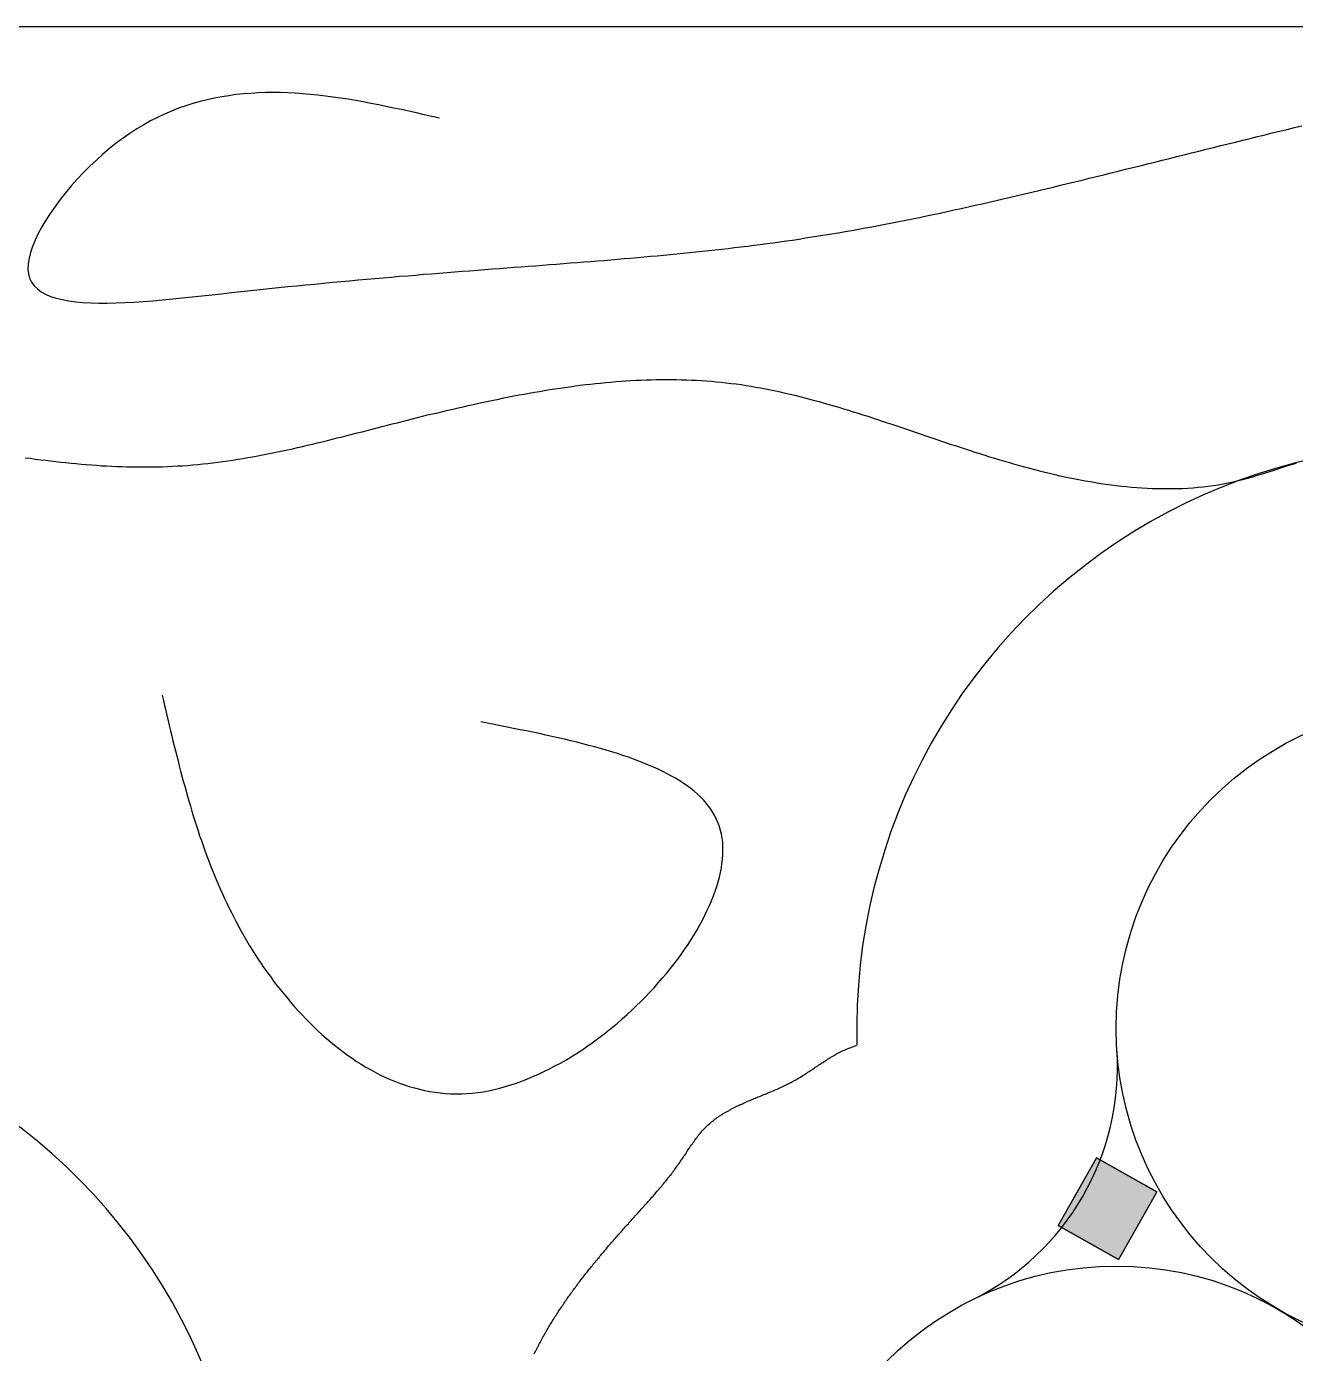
# Model space of a CAD drawing. Extents: x 443 to 1217, y -1921 to -677.
# Drawn here: x 676.18 to 685.7, y -752.71 to -742.75 of the extents above; entities that cross this region are included whole.
import ezdxf

# ---------------------------------------------------------------- set-up
doc = ezdxf.new("R2010")
doc.units = 0
doc.header["$MEASUREMENT"] = 0
for name, color, linetype in [('1', 7, 'CONTINUOUS'), ('3', 8, 'CONTINUOUS'), ('5', 7, 'CONTINUOUS')]:
    doc.layers.add(name, color=color, linetype=linetype)

msp = doc.modelspace()

# ---------------------------------------------------------------- linework, layer by layer
at = {"layer": '1', "color": 2, "linetype": 'Continuous'}
msp.add_line((655.2564, -742.7521), (718.3305, -742.7521), dxfattribs=at)
at = {"layer": '1', "color": 7}
for p, q in [((677.5333, -743.3015), (677.4799, -743.3146)), ((677.5878, -743.2895), (677.5333, -743.3015)), ((677.6423, -743.2797), (677.5878, -743.2895)), ((677.6968, -743.271), (677.6423, -743.2797)), ((677.7512, -743.2634), (677.6968, -743.271)), ((677.8057, -743.2579), (677.7512, -743.2634)), ((677.8613, -743.2536), (677.8057, -743.2579)), ((677.9169, -743.2503), (677.8613, -743.2536)), ((677.9714, -743.2481), (677.9169, -743.2503)), ((678.027, -743.2481), (677.9714, -743.2481)), ((678.0836, -743.2481), (678.027, -743.2481)), ((678.1392, -743.2503), (678.0836, -743.2481)), ((678.1948, -743.2525), (678.1392, -743.2503)), ((678.2515, -743.2569), (678.1948, -743.2525)), ((678.3071, -743.2612), (678.2515, -743.2569)), ((678.3637, -743.2678), (678.3071, -743.2612)), ((678.4204, -743.2743), (678.3637, -743.2678)), ((678.4771, -743.2819), (678.4204, -743.2743)), ((678.5337, -743.2895), (678.4771, -743.2819)), ((678.5904, -743.2983), (678.5337, -743.2895)), ((678.6471, -743.3081), (678.5904, -743.2983)), ((677.2663, -743.3865), (677.2129, -743.4094)), ((677.3186, -743.3658), (677.2663, -743.3865)), ((677.372, -743.3473), (677.3186, -743.3658)), ((677.4254, -743.3299), (677.372, -743.3473)), ((677.4799, -743.3146), (677.4254, -743.3299)), ((678.7048, -743.3179), (678.6471, -743.3081)), ((678.7615, -743.3288), (678.7048, -743.3179)), ((678.8182, -743.3397), (678.7615, -743.3288)), ((678.8759, -743.3517), (678.8182, -743.3397)), ((678.9326, -743.3637), (678.8759, -743.3517)), ((678.9904, -743.3756), (678.9326, -743.3637)), ((679.047, -743.3876), (678.9904, -743.3756)), ((679.1048, -743.4007), (679.047, -743.3876)), ((679.1626, -743.4138), (679.1048, -743.4007)), ((677.057, -743.4901), (677.0047, -743.5206)), ((677.1082, -743.4607), (677.057, -743.4901)), ((677.1606, -743.4345), (677.1082, -743.4607)), ((677.2129, -743.4094), (677.1606, -743.4345)), ((679.2192, -743.4269), (679.1626, -743.4138)), ((679.277, -743.4399), (679.2192, -743.4269)), ((685.6961, -743.5108), (685.7506, -743.4966)), ((676.9023, -743.5893), (676.851, -743.6274)), ((676.9535, -743.5544), (676.9023, -743.5893)), ((677.0047, -743.5206), (676.9535, -743.5544)), ((685.3081, -743.6045), (685.3637, -743.5914)), ((685.3637, -743.5914), (685.4193, -743.5773)), ((685.4193, -743.5773), (685.4748, -743.5642)), ((685.4748, -743.5642), (685.5293, -743.5511)), ((685.5293, -743.5511), (685.5849, -743.5369)), ((685.5849, -743.5369), (685.6405, -743.5239)), ((685.6405, -743.5239), (685.6961, -743.5108)), ((676.8009, -743.6666), (676.7508, -743.7091)), ((676.851, -743.6274), (676.8009, -743.6666)), ((684.8667, -743.7146), (684.9223, -743.7004)), ((684.9223, -743.7004), (684.9768, -743.6873)), ((684.9768, -743.6873), (685.0324, -743.6732)), ((685.0324, -743.6732), (685.0869, -743.6601)), ((685.0869, -743.6601), (685.1424, -743.6459)), ((685.1424, -743.6459), (685.198, -743.6318)), ((685.198, -743.6318), (685.2536, -743.6187)), ((685.2536, -743.6187), (685.3081, -743.6045)), ((676.6527, -743.8007), (676.6047, -743.8486)), ((676.7017, -743.7538), (676.6527, -743.8007)), ((676.7508, -743.7091), (676.7017, -743.7538)), ((684.482, -743.8105), (684.5376, -743.7963)), ((684.5376, -743.7963), (684.5921, -743.7832)), ((684.5921, -743.7832), (684.6466, -743.7691)), ((684.6466, -743.7691), (684.7021, -743.756)), ((684.7021, -743.756), (684.7566, -743.7418)), ((684.7566, -743.7418), (684.8122, -743.7287)), ((684.8122, -743.7287), (684.8667, -743.7146)), ((676.5579, -743.8977), (676.5132, -743.9478)), ((676.6047, -743.8486), (676.5579, -743.8977)), ((684.1006, -743.9042), (684.1551, -743.8911)), ((684.1551, -743.8911), (684.2095, -743.8781)), ((684.2095, -743.8781), (684.264, -743.865)), ((684.264, -743.865), (684.3185, -743.8508)), ((684.3185, -743.8508), (684.373, -743.8377)), ((684.373, -743.8377), (684.4275, -743.8236)), ((684.4275, -743.8236), (684.482, -743.8105)), ((676.4707, -743.999), (676.4293, -744.0513)), ((676.5132, -743.9478), (676.4707, -743.999)), ((683.6701, -744.0077), (683.7235, -743.9958)), ((683.7235, -743.9958), (683.7769, -743.9827)), ((683.7769, -743.9827), (683.8303, -743.9696)), ((683.8303, -743.9696), (683.8848, -743.9565)), ((683.8848, -743.9565), (683.9382, -743.9434)), ((683.9382, -743.9434), (683.9927, -743.9304)), ((683.9927, -743.9304), (684.0472, -743.9173)), ((684.0472, -743.9173), (684.1006, -743.9042)), ((676.4293, -744.0513), (676.3911, -744.1026)), ((683.2451, -744.1058), (683.2985, -744.0938)), ((683.2985, -744.0938), (683.3508, -744.0819)), ((683.3508, -744.0819), (683.4031, -744.0699)), ((683.4031, -744.0699), (683.4565, -744.0579)), ((683.4565, -744.0579), (683.5099, -744.0459)), ((683.5099, -744.0459), (683.5633, -744.0328)), ((683.5633, -744.0328), (683.6167, -744.0208)), ((683.6167, -744.0208), (683.6701, -744.0077)), ((676.3552, -744.1549), (676.3214, -744.2061)), ((676.3911, -744.1026), (676.3552, -744.1549)), ((682.7775, -744.205), (682.8287, -744.1952)), ((682.8287, -744.1952), (682.88, -744.1843)), ((682.88, -744.1843), (682.9323, -744.1734)), ((682.9323, -744.1734), (682.9835, -744.1625)), ((682.9835, -744.1625), (683.0358, -744.1516)), ((683.0358, -744.1516), (683.0881, -744.1396)), ((683.0881, -744.1396), (683.1404, -744.1287)), ((683.1404, -744.1287), (683.1927, -744.1178)), ((683.1927, -744.1178), (683.2451, -744.1058)), ((676.292, -744.2562), (676.2647, -744.3064)), ((676.3214, -744.2061), (676.292, -744.2562)), ((682.2228, -744.3074), (682.2718, -744.2998)), ((682.2718, -744.2998), (682.322, -744.2911)), ((682.322, -744.2911), (682.3721, -744.2824)), ((682.3721, -744.2824), (682.4222, -744.2737)), ((682.4222, -744.2737), (682.4724, -744.2639)), ((682.4724, -744.2639), (682.5225, -744.2551)), ((682.5225, -744.2551), (682.5737, -744.2453)), ((682.5737, -744.2453), (682.6239, -744.2355)), ((682.6239, -744.2355), (682.6751, -744.2257)), ((682.6751, -744.2257), (682.7263, -744.2159)), ((682.7263, -744.2159), (682.7775, -744.205)), ((676.2418, -744.3554), (676.2222, -744.4023)), ((676.2647, -744.3064), (676.2418, -744.3554)), ((681.5406, -744.4055), (681.5896, -744.4001)), ((681.5896, -744.4001), (681.6376, -744.3935)), ((681.6376, -744.3935), (681.6855, -744.387)), ((681.6855, -744.387), (681.7346, -744.3816)), ((681.7346, -744.3816), (681.7825, -744.375)), ((681.7825, -744.375), (681.8315, -744.3674)), ((681.8315, -744.3674), (681.8795, -744.3608)), ((681.8795, -744.3608), (681.9285, -744.3543)), ((681.9285, -744.3543), (681.9765, -744.3467)), ((681.9765, -744.3467), (682.0255, -744.3391)), ((682.0255, -744.3391), (682.0746, -744.3314)), ((682.0746, -744.3314), (682.1236, -744.3238)), ((682.1236, -744.3238), (682.1727, -744.3162)), ((682.1727, -744.3162), (682.2228, -744.3074)), ((676.1961, -744.4916), (676.1895, -744.533)), ((676.207, -744.448), (676.1961, -744.4916)), ((676.2222, -744.4023), (676.207, -744.448)), ((680.5641, -744.5025), (680.6142, -744.4982)), ((680.6142, -744.4982), (680.6643, -744.4938)), ((680.6643, -744.4938), (680.7134, -744.4894)), ((680.7134, -744.4894), (680.7635, -744.4851)), ((680.7635, -744.4851), (680.8126, -744.4807)), ((680.8126, -744.4807), (680.8616, -744.4764)), ((680.8616, -744.4764), (680.9106, -744.472)), ((680.9106, -744.472), (680.9597, -744.4677)), ((680.9597, -744.4677), (681.0087, -744.4633)), ((681.0087, -744.4633), (681.0578, -744.4589)), ((681.0578, -744.4589), (681.1057, -744.4535)), ((681.1057, -744.4535), (681.1548, -744.4491)), ((681.1548, -744.4491), (681.2027, -744.4437)), ((681.2027, -744.4437), (681.2518, -744.4382)), ((681.2518, -744.4382), (681.2997, -744.4339)), ((681.2997, -744.4339), (681.3477, -744.4284)), ((681.3477, -744.4284), (681.3967, -744.423)), ((681.3967, -744.423), (681.4447, -744.4175)), ((681.4447, -744.4175), (681.4926, -744.411)), ((681.4926, -744.411), (681.5406, -744.4055)), ((676.1895, -744.533), (676.1873, -744.5723)), ((676.1873, -744.5723), (676.1917, -744.6082)), ((679.2748, -744.6028), (679.3337, -744.5984)), ((679.3337, -744.5984), (679.3903, -744.593)), ((679.3903, -744.593), (679.4481, -744.5886)), ((679.4481, -744.5886), (679.5048, -744.5843)), ((679.5048, -744.5843), (679.5614, -744.5799)), ((679.5614, -744.5799), (679.617, -744.5755)), ((679.617, -744.5755), (679.6726, -744.5712)), ((679.6726, -744.5712), (679.7271, -744.5679)), ((679.7271, -744.5679), (679.7816, -744.5636)), ((679.7816, -744.5636), (679.8361, -744.5592)), ((679.8361, -744.5592), (679.8906, -744.5548)), ((679.8906, -744.5548), (679.944, -744.5505)), ((679.944, -744.5505), (679.9974, -744.5472)), ((679.9974, -744.5472), (680.0508, -744.5428)), ((680.0508, -744.5428), (680.1031, -744.5385)), ((680.1031, -744.5385), (680.1554, -744.5352)), ((680.1554, -744.5352), (680.2077, -744.5309)), ((680.2077, -744.5309), (680.2589, -744.5265)), ((680.2589, -744.5265), (680.3102, -744.5232)), ((680.3102, -744.5232), (680.3614, -744.5189)), ((680.3614, -744.5189), (680.4126, -744.5145)), ((680.4126, -744.5145), (680.4638, -744.5112)), ((680.4638, -744.5112), (680.514, -744.5069)), ((680.514, -744.5069), (680.5641, -744.5025)), ((676.1917, -744.6082), (676.2004, -744.6409)), ((676.2004, -744.6409), (676.2146, -744.6704)), ((676.2146, -744.6704), (676.2331, -744.6976)), ((676.2331, -744.6976), (676.2582, -744.7216)), ((678.1381, -744.7041), (678.2068, -744.6976)), ((678.2068, -744.6976), (678.2744, -744.6911)), ((678.2744, -744.6911), (678.3408, -744.6845)), ((678.3408, -744.6845), (678.4073, -744.678)), ((678.4073, -744.678), (678.4738, -744.6714)), ((678.4738, -744.6714), (678.5381, -744.666)), ((678.5381, -744.666), (678.6024, -744.6595)), ((678.6024, -744.6595), (678.6667, -744.654)), ((678.6667, -744.654), (678.7299, -744.6486)), ((678.7299, -744.6486), (678.7931, -744.6431)), ((678.7931, -744.6431), (678.8552, -744.6377)), ((678.8552, -744.6377), (678.9163, -744.6322)), ((678.9163, -744.6322), (678.9773, -744.6268)), ((678.9773, -744.6268), (679.0383, -744.6224)), ((679.0383, -744.6224), (679.0983, -744.617)), ((679.0983, -744.617), (679.1571, -744.6115)), ((679.1571, -744.6115), (679.2171, -744.6071)), ((679.2171, -744.6071), (679.2748, -744.6028)), ((676.2582, -744.7216), (676.2865, -744.7423)), ((676.2865, -744.7423), (676.3203, -744.7608)), ((676.3203, -744.7608), (676.3574, -744.7772)), ((676.3574, -744.7772), (676.3988, -744.7902)), ((676.3988, -744.7902), (676.4445, -744.8011)), ((677.1987, -744.8033), (677.2717, -744.7968)), ((677.2717, -744.7968), (677.3458, -744.7891)), ((677.3458, -744.7891), (677.4199, -744.7815)), ((677.4199, -744.7815), (677.494, -744.7739)), ((677.494, -744.7739), (677.5682, -744.7652)), ((677.5682, -744.7652), (677.6412, -744.7575)), ((677.6412, -744.7575), (677.7153, -744.7488)), ((677.7153, -744.7488), (677.7872, -744.7412)), ((677.7872, -744.7412), (677.8591, -744.7336)), ((677.8591, -744.7336), (677.93, -744.7259)), ((677.93, -744.7259), (677.9997, -744.7183)), ((677.9997, -744.7183), (678.0695, -744.7118)), ((678.0695, -744.7118), (678.1381, -744.7041)), ((676.4445, -744.8011), (676.4936, -744.8109)), ((676.4936, -744.8109), (676.5459, -744.8175)), ((676.5459, -744.8175), (676.6004, -744.8229)), ((676.6004, -744.8229), (676.6592, -744.8262)), ((676.6592, -744.8262), (676.7192, -744.8273)), ((676.7192, -744.8273), (676.7824, -744.8273)), ((676.7824, -744.8273), (676.8478, -744.8262)), ((676.8478, -744.8262), (676.9153, -744.824)), ((676.9153, -744.824), (676.984, -744.8208)), ((676.984, -744.8208), (677.0538, -744.8153)), ((677.0538, -744.8153), (677.1257, -744.8099)), ((677.1257, -744.8099), (677.1987, -744.8033)), ((679.9897, -745.4964), (680.0279, -745.4899)), ((680.0279, -745.4899), (680.066, -745.4834)), ((680.066, -745.4834), (680.1042, -745.4768)), ((680.1042, -745.4768), (680.1423, -745.4714)), ((680.1423, -745.4714), (680.1805, -745.4659)), ((680.1805, -745.4659), (680.2186, -745.4605)), ((680.2186, -745.4605), (680.2568, -745.455)), ((680.2568, -745.455), (680.2949, -745.4496)), ((680.2949, -745.4496), (680.333, -745.4441)), ((680.333, -745.4441), (680.3723, -745.4398)), ((680.3723, -745.4398), (680.4104, -745.4354)), ((680.4104, -745.4354), (680.4486, -745.4311)), ((680.4486, -745.4311), (680.4867, -745.4278)), ((680.4867, -745.4278), (680.5248, -745.4234)), ((680.5248, -745.4234), (680.563, -745.4202)), ((680.563, -745.4202), (680.6011, -745.4169)), ((680.6011, -745.4169), (680.6382, -745.4147)), ((680.6382, -745.4147), (680.6763, -745.4114)), ((680.6763, -745.4114), (680.7145, -745.4093)), ((680.7145, -745.4093), (680.7526, -745.4071)), ((680.7526, -745.4071), (680.7908, -745.406)), ((680.7908, -745.406), (680.8289, -745.4038)), ((680.8289, -745.4038), (680.8671, -745.4027)), ((680.8671, -745.4027), (680.9041, -745.4016)), ((680.9041, -745.4016), (680.9423, -745.4016)), ((680.9423, -745.4016), (680.9804, -745.4016)), ((680.9804, -745.4016), (681.0174, -745.4016)), ((681.0174, -745.4016), (681.0556, -745.4016)), ((681.0556, -745.4016), (681.0926, -745.4027)), ((681.0926, -745.4027), (681.1308, -745.4038)), ((681.1308, -745.4038), (681.1678, -745.4049)), ((681.1678, -745.4049), (681.206, -745.4071)), ((681.206, -745.4071), (681.243, -745.4093)), ((681.243, -745.4093), (681.2812, -745.4114)), ((681.2812, -745.4114), (681.3182, -745.4147)), ((681.3182, -745.4147), (681.3553, -745.418)), ((681.3553, -745.418), (681.3923, -745.4212)), ((681.3923, -745.4212), (681.4305, -745.4256)), ((681.4305, -745.4256), (681.4675, -745.43)), ((681.4675, -745.43), (681.5046, -745.4343)), ((681.5046, -745.4343), (681.5417, -745.4398)), ((681.5417, -745.4398), (681.5787, -745.4452)), ((681.5787, -745.4452), (681.6158, -745.4518)), ((681.6158, -745.4518), (681.6517, -745.4583)), ((681.6517, -745.4583), (681.6888, -745.4648)), ((681.6888, -745.4648), (681.7258, -745.4714)), ((681.7258, -745.4714), (681.7629, -745.479)), ((681.7629, -745.479), (681.7989, -745.4866)), ((681.7989, -745.4866), (681.8359, -745.4943)), ((681.8359, -745.4943), (681.873, -745.503)), ((679.4928, -745.5967), (679.5309, -745.588)), ((679.5309, -745.588), (679.5691, -745.5793)), ((679.5691, -745.5793), (679.6072, -745.5716)), ((679.6072, -745.5716), (679.6454, -745.5629)), ((679.6454, -745.5629), (679.6835, -745.5553)), ((679.6835, -745.5553), (679.7216, -745.5477)), ((679.7216, -745.5477), (679.7598, -745.5389)), ((679.7598, -745.5389), (679.7979, -745.5313)), ((679.7979, -745.5313), (679.8361, -745.5248)), ((679.8361, -745.5248), (679.8742, -745.5172)), ((679.8742, -745.5172), (679.9124, -745.5106)), ((679.9124, -745.5106), (679.9505, -745.503)), ((679.9505, -745.503), (679.9897, -745.4964)), ((681.873, -745.503), (681.9089, -745.5106)), ((681.9089, -745.5106), (681.946, -745.5193)), ((681.946, -745.5193), (681.9819, -745.5291)), ((681.9819, -745.5291), (682.019, -745.5379)), ((682.019, -745.5379), (682.055, -745.5477)), ((682.055, -745.5477), (682.092, -745.5575)), ((682.092, -745.5575), (682.128, -745.5673)), ((682.128, -745.5673), (682.165, -745.5782)), ((682.165, -745.5782), (682.201, -745.588)), ((682.201, -745.588), (682.2381, -745.5989)), ((679.0743, -745.6959), (679.1124, -745.6872)), ((679.1124, -745.6872), (679.1495, -745.6774)), ((679.1495, -745.6774), (679.1876, -745.6675)), ((679.1876, -745.6675), (679.2258, -745.6588)), ((679.2258, -745.6588), (679.2639, -745.6501)), ((679.2639, -745.6501), (679.3021, -745.6403)), ((679.3021, -745.6403), (679.3402, -745.6316)), ((679.3402, -745.6316), (679.3784, -745.6229)), ((679.3784, -745.6229), (679.4165, -745.6141)), ((679.4165, -745.6141), (679.4546, -745.6054)), ((679.4546, -745.6054), (679.4928, -745.5967)), ((682.2381, -745.5989), (682.274, -745.6098)), ((682.274, -745.6098), (682.31, -745.6207)), ((682.31, -745.6207), (682.347, -745.6316)), ((682.347, -745.6316), (682.383, -745.6425)), ((682.383, -745.6425), (682.4201, -745.6545)), ((682.4201, -745.6545), (682.456, -745.6654)), ((682.456, -745.6654), (682.492, -745.6774)), ((682.492, -745.6774), (682.529, -745.6893)), ((682.529, -745.6893), (682.565, -745.7013)), ((678.6602, -745.8016), (678.6972, -745.7929)), ((678.6972, -745.7929), (678.7354, -745.7831)), ((678.7354, -745.7831), (678.7724, -745.7733)), ((678.7724, -745.7733), (678.8095, -745.7635)), ((678.8095, -745.7635), (678.8476, -745.7536)), ((678.8476, -745.7536), (678.8858, -745.7438)), ((678.8858, -745.7438), (678.9228, -745.734)), ((678.9228, -745.734), (678.9609, -745.7253)), ((678.9609, -745.7253), (678.998, -745.7155)), ((678.998, -745.7155), (679.0361, -745.7057)), ((679.0361, -745.7057), (679.0743, -745.6959)), ((682.565, -745.7013), (682.601, -745.7133)), ((682.601, -745.7133), (682.638, -745.7253)), ((682.638, -745.7253), (682.674, -745.7373)), ((682.674, -745.7373), (682.711, -745.7493)), ((682.711, -745.7493), (682.747, -745.7624)), ((682.747, -745.7624), (682.783, -745.7744)), ((682.783, -745.7744), (682.82, -745.7863)), ((682.82, -745.7863), (682.856, -745.7994)), ((678.2853, -745.8942), (678.3234, -745.8855)), ((678.3234, -745.8855), (678.3605, -745.8768)), ((678.3605, -745.8768), (678.3975, -745.8681)), ((678.3975, -745.8681), (678.4357, -745.8583)), ((678.4357, -745.8583), (678.4727, -745.8495)), ((678.4727, -745.8495), (678.5098, -745.8397)), ((678.5098, -745.8397), (678.5479, -745.831)), ((678.5479, -745.831), (678.585, -745.8212)), ((678.585, -745.8212), (678.622, -745.8114)), ((678.622, -745.8114), (678.6602, -745.8016)), ((682.856, -745.7994), (682.893, -745.8114)), ((682.893, -745.8114), (682.929, -745.8234)), ((682.929, -745.8234), (682.9661, -745.8365)), ((682.9661, -745.8365), (683.0031, -745.8485)), ((683.0031, -745.8485), (683.0391, -745.8604)), ((683.0391, -745.8604), (683.0761, -745.8735)), ((683.0761, -745.8735), (683.1121, -745.8855)), ((683.1121, -745.8855), (683.1491, -745.8975)), ((676.1666, -745.988), (676.2048, -745.9923)), ((676.2048, -745.9923), (676.2429, -745.9978)), ((677.7621, -745.9999), (677.8003, -745.9934)), ((677.8003, -745.9934), (677.8373, -745.9869)), ((677.8373, -745.9869), (677.8744, -745.9803)), ((677.8744, -745.9803), (677.9125, -745.9738)), ((677.9125, -745.9738), (677.9496, -745.9672)), ((677.9496, -745.9672), (677.9866, -745.9596)), ((677.9866, -745.9596), (678.0248, -745.952)), ((678.0248, -745.952), (678.0618, -745.9444)), ((678.0618, -745.9444), (678.0989, -745.9367)), ((678.0989, -745.9367), (678.136, -745.928)), ((678.136, -745.928), (678.1741, -745.9204)), ((678.1741, -745.9204), (678.2112, -745.9117)), ((678.2112, -745.9117), (678.2482, -745.903)), ((678.2482, -745.903), (678.2853, -745.8942)), ((683.1491, -745.8975), (683.1862, -745.9095)), ((683.1862, -745.9095), (683.2233, -745.9215)), ((683.2233, -745.9215), (683.2603, -745.9335)), ((683.2603, -745.9335), (683.2963, -745.9455)), ((683.2963, -745.9455), (683.3333, -745.9574)), ((683.3333, -745.9574), (683.3704, -745.9694)), ((683.3704, -745.9694), (683.4074, -745.9803)), ((683.4074, -745.9803), (683.4445, -745.9923)), ((683.4445, -745.9923), (683.4826, -746.0032)), ((676.2429, -745.9978), (676.2811, -746.0032)), ((676.2811, -746.0032), (676.3192, -746.0076)), ((676.3192, -746.0076), (676.3574, -746.0119)), ((676.3574, -746.0119), (676.3966, -746.0174)), ((676.3966, -746.0174), (676.4347, -746.0217)), ((676.4347, -746.0217), (676.4729, -746.025)), ((676.4729, -746.025), (676.511, -746.0294)), ((676.511, -746.0294), (676.5492, -746.0326)), ((676.5492, -746.0326), (676.5873, -746.0359)), ((676.5873, -746.0359), (676.6255, -746.0392)), ((676.6255, -746.0392), (676.6636, -746.0424)), ((676.6636, -746.0424), (676.7017, -746.0446)), ((676.7017, -746.0446), (676.7399, -746.0479)), ((676.7399, -746.0479), (676.778, -746.0501)), ((676.778, -746.0501), (676.8162, -746.0523)), ((676.8162, -746.0523), (676.8543, -746.0533)), ((676.8543, -746.0533), (676.8925, -746.0544)), ((676.8925, -746.0544), (676.9306, -746.0566)), ((676.9306, -746.0566), (676.9687, -746.0566)), ((676.9687, -746.0566), (677.0069, -746.0577)), ((677.0069, -746.0577), (677.045, -746.0577)), ((677.045, -746.0577), (677.0832, -746.0577)), ((677.0832, -746.0577), (677.1213, -746.0577)), ((677.1213, -746.0577), (677.1595, -746.0566)), ((677.1595, -746.0566), (677.1976, -746.0555)), ((677.1976, -746.0555), (677.2358, -746.0544)), ((677.2358, -746.0544), (677.2728, -746.0523)), ((677.2728, -746.0523), (677.311, -746.0501)), ((677.311, -746.0501), (677.3491, -746.0479)), ((677.3491, -746.0479), (677.3862, -746.0457)), ((677.3862, -746.0457), (677.4243, -746.0424)), ((677.4243, -746.0424), (677.4624, -746.0392)), ((677.4624, -746.0392), (677.4995, -746.0348)), ((677.4995, -746.0348), (677.5376, -746.0305)), ((677.5376, -746.0305), (677.5747, -746.0261)), ((677.5747, -746.0261), (677.6128, -746.0217)), ((677.6128, -746.0217), (677.6499, -746.0163)), ((677.6499, -746.0163), (677.688, -746.0108)), ((677.688, -746.0108), (677.7251, -746.0054)), ((677.7251, -746.0054), (677.7621, -745.9999)), ((683.4826, -746.0032), (683.5197, -746.0141)), ((683.5197, -746.0141), (683.5567, -746.025)), ((683.5567, -746.025), (683.5938, -746.0359)), ((683.5938, -746.0359), (683.6319, -746.0468)), ((683.6319, -746.0468), (683.669, -746.0566)), ((683.669, -746.0566), (683.7071, -746.0664)), ((683.7071, -746.0664), (683.7442, -746.0773)), ((683.7442, -746.0773), (683.7823, -746.086)), ((683.7823, -746.086), (683.8205, -746.0958)), ((685.4923, -746.0969), (685.5282, -746.086)), ((685.5282, -746.086), (685.5653, -746.0741)), ((685.5653, -746.0741), (685.6013, -746.0621)), ((685.6013, -746.0621), (685.6383, -746.0501)), ((685.6383, -746.0501), (685.6743, -746.0392)), ((685.6743, -746.0392), (685.7113, -746.0283)), ((683.8205, -746.0958), (683.8575, -746.1046)), ((683.8575, -746.1046), (683.8957, -746.1144)), ((683.8957, -746.1144), (683.9338, -746.1231)), ((683.9338, -746.1231), (683.972, -746.1307)), ((683.972, -746.1307), (684.0101, -746.1394)), ((684.0101, -746.1394), (684.0483, -746.1471)), ((684.0483, -746.1471), (684.0875, -746.1547)), ((684.0875, -746.1547), (684.1256, -746.1612)), ((684.1256, -746.1612), (684.1638, -746.1678)), ((684.1638, -746.1678), (684.203, -746.1743)), ((684.203, -746.1743), (684.2412, -746.1809)), ((684.2412, -746.1809), (684.2793, -746.1863)), ((684.2793, -746.1863), (684.3185, -746.1918)), ((684.3185, -746.1918), (684.3567, -746.1961)), ((685.0858, -746.1961), (685.1228, -746.1907)), ((685.1228, -746.1907), (685.1599, -746.1841)), ((685.1599, -746.1841), (685.198, -746.1765)), ((685.198, -746.1765), (685.2351, -746.1689)), ((685.2351, -746.1689), (685.2721, -746.1601)), ((685.2721, -746.1601), (685.3092, -746.1514)), ((685.3092, -746.1514), (685.3462, -746.1416)), ((685.3462, -746.1416), (685.3822, -746.1307)), ((685.3822, -746.1307), (685.4193, -746.1198)), ((685.4193, -746.1198), (685.4552, -746.1089)), ((685.4552, -746.1089), (685.4923, -746.0969)), ((684.3567, -746.1961), (684.3959, -746.2016)), ((684.3959, -746.2016), (684.4341, -746.2048)), ((684.4341, -746.2048), (684.4733, -746.2092)), ((684.4733, -746.2092), (684.5114, -746.2114)), ((684.5114, -746.2114), (684.5496, -746.2146)), ((684.5496, -746.2146), (684.5888, -746.2168)), ((684.5888, -746.2168), (684.627, -746.219)), ((684.627, -746.219), (684.6662, -746.2201)), ((684.6662, -746.2201), (684.7043, -746.2201)), ((684.7043, -746.2201), (684.7425, -746.2201)), ((684.7425, -746.2201), (684.7806, -746.2201)), ((684.7806, -746.2201), (684.8198, -746.219)), ((684.8198, -746.219), (684.858, -746.2179)), ((684.858, -746.2179), (684.8961, -746.2157)), ((684.8961, -746.2157), (684.9343, -746.2136)), ((684.9343, -746.2136), (684.9724, -746.2103)), ((684.9724, -746.2103), (685.0095, -746.2059)), ((685.0095, -746.2059), (685.0476, -746.2016)), ((685.0476, -746.2016), (685.0858, -746.1961)), ((677.1954, -747.7709), (677.2042, -747.8091)), ((677.2042, -747.8091), (677.2129, -747.8472)), ((677.2129, -747.8472), (677.2227, -747.8853)), ((677.2227, -747.8853), (677.2314, -747.9224)), ((677.2314, -747.9224), (677.2401, -747.9605)), ((677.2401, -747.9605), (677.2488, -747.9987)), ((679.6366, -747.9802), (679.5876, -747.9703)), ((679.6868, -747.99), (679.6366, -747.9802)), ((677.2488, -747.9987), (677.2576, -748.0368)), ((677.2576, -748.0368), (677.2674, -748.075)), ((677.2674, -748.075), (677.2761, -748.1131)), ((679.7358, -747.9998), (679.6868, -747.99)), ((679.7849, -748.0096), (679.7358, -747.9998)), ((679.8328, -748.0194), (679.7849, -748.0096)), ((679.8819, -748.0292), (679.8328, -748.0194)), ((679.9309, -748.039), (679.8819, -748.0292)), ((679.9788, -748.0488), (679.9309, -748.039)), ((680.0268, -748.0586), (679.9788, -748.0488)), ((680.0748, -748.0695), (680.0268, -748.0586)), ((680.1216, -748.0804), (680.0748, -748.0695)), ((680.1685, -748.0902), (680.1216, -748.0804)), ((677.2761, -748.1131), (677.2859, -748.1502)), ((677.2859, -748.1502), (677.2946, -748.1883)), ((680.2153, -748.1011), (680.1685, -748.0902)), ((680.2622, -748.112), (680.2153, -748.1011)), ((680.308, -748.124), (680.2622, -748.112)), ((680.3527, -748.1349), (680.308, -748.124)), ((680.3984, -748.1469), (680.3527, -748.1349)), ((680.442, -748.1589), (680.3984, -748.1469)), ((680.4856, -748.1709), (680.442, -748.1589)), ((680.5292, -748.1829), (680.4856, -748.1709)), ((680.5717, -748.1959), (680.5292, -748.1829)), ((677.2946, -748.1883), (677.3044, -748.2265)), ((677.3044, -748.2265), (677.3142, -748.2635)), ((677.3142, -748.2635), (677.324, -748.3017)), ((680.6131, -748.209), (680.5717, -748.1959)), ((680.6545, -748.2221), (680.6131, -748.209)), ((680.6949, -748.2363), (680.6545, -748.2221)), ((680.7341, -748.2504), (680.6949, -748.2363)), ((680.7733, -748.2646), (680.7341, -748.2504)), ((680.8104, -748.2799), (680.7733, -748.2646)), ((680.8474, -748.2951), (680.8104, -748.2799)), ((677.324, -748.3017), (677.3338, -748.3398)), ((677.3338, -748.3398), (677.3436, -748.3769)), ((677.3436, -748.3769), (677.3535, -748.415)), ((680.8845, -748.3104), (680.8474, -748.2951)), ((680.9194, -748.3267), (680.8845, -748.3104)), ((680.9532, -748.3431), (680.9194, -748.3267)), ((680.9869, -748.3594), (680.9532, -748.3431)), ((681.0196, -748.3769), (680.9869, -748.3594)), ((681.0501, -748.3943), (681.0196, -748.3769)), ((677.3535, -748.415), (677.3644, -748.4521)), ((677.3644, -748.4521), (677.3742, -748.4902)), ((681.0807, -748.4128), (681.0501, -748.3943)), ((681.109, -748.4324), (681.0807, -748.4128)), ((681.1373, -748.451), (681.109, -748.4324)), ((681.1635, -748.4717), (681.1373, -748.451)), ((681.1896, -748.4913), (681.1635, -748.4717)), ((677.3742, -748.4902), (677.3851, -748.5272)), ((677.3851, -748.5272), (677.396, -748.5643)), ((677.396, -748.5643), (677.4069, -748.6014)), ((681.2136, -748.5131), (681.1896, -748.4913)), ((681.2365, -748.5338), (681.2136, -748.5131)), ((681.2583, -748.5567), (681.2365, -748.5338)), ((681.2779, -748.5796), (681.2583, -748.5567)), ((681.2964, -748.6024), (681.2779, -748.5796)), ((677.4069, -748.6014), (677.4178, -748.6395)), ((677.4178, -748.6395), (677.4287, -748.6766)), ((677.4287, -748.6766), (677.4406, -748.7136)), ((681.3139, -748.6264), (681.2964, -748.6024)), ((681.3302, -748.6515), (681.3139, -748.6264)), ((681.3444, -748.6766), (681.3302, -748.6515)), ((681.3575, -748.7027), (681.3444, -748.6766)), ((677.4406, -748.7136), (677.4526, -748.7507)), ((677.4526, -748.7507), (677.4646, -748.7877)), ((681.3695, -748.73), (681.3575, -748.7027)), ((681.3793, -748.7572), (681.3695, -748.73)), ((681.3869, -748.7855), (681.3793, -748.7572)), ((677.4646, -748.7877), (677.4766, -748.8248)), ((677.4766, -748.8248), (677.4897, -748.8618)), ((677.4897, -748.8618), (677.5028, -748.8978)), ((681.3945, -748.8139), (681.3869, -748.7855)), ((681.3989, -748.8444), (681.3945, -748.8139)), ((681.4032, -748.8738), (681.3989, -748.8444)), ((681.4043, -748.9054), (681.4032, -748.8738)), ((677.5028, -748.8978), (677.5158, -748.9348)), ((677.5158, -748.9348), (677.5289, -748.9708)), ((677.5289, -748.9708), (677.5431, -749.0079)), ((681.4022, -749.0013), (681.4043, -748.9686)), ((681.4054, -748.937), (681.4043, -748.9054)), ((681.4043, -748.9686), (681.4054, -748.937)), ((677.5431, -749.0079), (677.5562, -749.0438)), ((677.5562, -749.0438), (677.5714, -749.0809)), ((681.3869, -749.1016), (681.3934, -749.0678)), ((681.3934, -749.0678), (681.3978, -749.034)), ((681.3978, -749.034), (681.4022, -749.0013)), ((677.5714, -749.0809), (677.5856, -749.1168)), ((677.5856, -749.1168), (677.6008, -749.1528)), ((677.6008, -749.1528), (677.6161, -749.1888)), ((681.3586, -749.2051), (681.3695, -749.1702)), ((681.3695, -749.1702), (681.3782, -749.1354)), ((681.3782, -749.1354), (681.3869, -749.1016)), ((677.6161, -749.1888), (677.6314, -749.2247)), ((677.6314, -749.2247), (677.6477, -749.2607)), ((677.6477, -749.2607), (677.6641, -749.2967)), ((681.3204, -749.313), (681.3346, -749.277)), ((681.3346, -749.277), (681.3477, -749.2411)), ((681.3477, -749.2411), (681.3586, -749.2051)), ((677.6641, -749.2967), (677.6804, -749.3315)), ((677.6804, -749.3315), (677.6978, -749.3675)), ((677.6978, -749.3675), (677.7153, -749.4024)), ((681.2877, -749.3849), (681.3052, -749.349)), ((681.3052, -749.349), (681.3204, -749.313)), ((677.7153, -749.4024), (677.7327, -749.4373)), ((677.7327, -749.4373), (677.7512, -749.4721)), ((677.7512, -749.4721), (677.7698, -749.5081)), ((681.2321, -749.495), (681.2518, -749.458)), ((681.2518, -749.458), (681.2703, -749.4209)), ((681.2703, -749.4209), (681.2877, -749.3849)), ((677.7698, -749.5081), (677.7894, -749.5419)), ((677.7894, -749.5419), (677.809, -749.5768)), ((677.809, -749.5768), (677.8286, -749.6116)), ((681.1668, -749.6051), (681.1896, -749.568)), ((681.1896, -749.568), (681.2114, -749.531)), ((681.2114, -749.531), (681.2321, -749.495)), ((677.8286, -749.6116), (677.8493, -749.6454)), ((677.8493, -749.6454), (677.8711, -749.6803)), ((681.0916, -749.7152), (681.1177, -749.6781)), ((681.1177, -749.6781), (681.1428, -749.6411)), ((681.1428, -749.6411), (681.1668, -749.6051)), ((677.8711, -749.6803), (677.8918, -749.7141)), ((677.8918, -749.7141), (677.9136, -749.7479)), ((677.9136, -749.7479), (677.9365, -749.7816)), ((681.0382, -749.7871), (681.0654, -749.7511)), ((681.0654, -749.7511), (681.0916, -749.7152)), ((677.9365, -749.7816), (677.9594, -749.8154)), ((677.9594, -749.8154), (677.9834, -749.8492)), ((677.9834, -749.8492), (678.0074, -749.8819)), ((680.9499, -749.895), (680.9804, -749.859)), ((680.9804, -749.859), (681.0098, -749.8231)), ((681.0098, -749.8231), (681.0382, -749.7871)), ((678.0074, -749.8819), (678.0313, -749.9157)), ((678.0313, -749.9157), (678.0564, -749.9484)), ((678.0564, -749.9484), (678.0826, -749.9811)), ((680.8562, -749.9996), (680.8878, -749.9658)), ((680.8878, -749.9658), (680.9194, -749.9299)), ((680.9194, -749.9299), (680.9499, -749.895)), ((678.0826, -749.9811), (678.1076, -750.0127)), ((678.1076, -750.0127), (678.1349, -750.0454)), ((678.1349, -750.0454), (678.1621, -750.077)), ((680.7548, -750.102), (680.7897, -750.0683)), ((680.7897, -750.0683), (680.8235, -750.0345)), ((680.8235, -750.0345), (680.8562, -749.9996)), ((678.1621, -750.077), (678.1894, -750.1086)), ((678.1894, -750.1086), (678.2166, -750.1391)), ((678.2166, -750.1391), (678.246, -750.1696)), ((678.246, -750.1696), (678.2744, -750.2001)), ((680.6491, -750.199), (680.6851, -750.1674)), ((680.6851, -750.1674), (680.721, -750.1347)), ((680.721, -750.1347), (680.7548, -750.102)), ((678.2744, -750.2001), (678.3038, -750.2296)), ((678.3038, -750.2296), (678.3332, -750.259)), ((678.3332, -750.259), (678.3637, -750.2884)), ((680.5379, -750.2917), (680.5761, -750.2623)), ((680.5761, -750.2623), (680.6131, -750.2306)), ((680.6131, -750.2306), (680.6491, -750.199)), ((678.3637, -750.2884), (678.3942, -750.3157)), ((678.3942, -750.3157), (678.4258, -750.344)), ((678.4258, -750.344), (678.4575, -750.3701)), ((678.4575, -750.3701), (678.4891, -750.3974)), ((680.4235, -750.3789), (680.4627, -750.3505)), ((680.4627, -750.3505), (680.5009, -750.3222)), ((680.5009, -750.3222), (680.5379, -750.2917)), ((678.4891, -750.3974), (678.5218, -750.4225)), ((678.5218, -750.4225), (678.5544, -750.4475)), ((678.5544, -750.4475), (678.5871, -750.4715)), ((678.5871, -750.4715), (678.6209, -750.4955)), ((680.2655, -750.4835), (680.3047, -750.4584)), ((680.3047, -750.4584), (680.345, -750.4334)), ((680.345, -750.4334), (680.3843, -750.4061)), ((680.3843, -750.4061), (680.4235, -750.3789)), ((678.6209, -750.4955), (678.6547, -750.5184)), ((678.6547, -750.5184), (678.6885, -750.5402)), ((678.6885, -750.5402), (678.7234, -750.5609)), ((678.7234, -750.5609), (678.7582, -750.5805)), ((680.1031, -750.575), (680.1434, -750.5532)), ((680.1434, -750.5532), (680.1848, -750.5314)), ((680.1848, -750.5314), (680.2251, -750.5086)), ((680.2251, -750.5086), (680.2655, -750.4835)), ((678.7582, -750.5805), (678.7942, -750.6001)), ((678.7942, -750.6001), (678.8302, -750.6186)), ((678.8302, -750.6186), (678.8661, -750.6361)), ((678.8661, -750.6361), (678.9021, -750.6524)), ((678.9021, -750.6524), (678.9392, -750.6677)), ((678.9392, -750.6677), (678.9762, -750.6818)), ((679.8546, -750.6818), (679.896, -750.6666)), ((679.896, -750.6666), (679.9374, -750.6502)), ((679.9374, -750.6502), (679.9788, -750.6328)), ((679.9788, -750.6328), (680.0203, -750.6154)), ((680.0203, -750.6154), (680.0617, -750.5957)), ((680.0617, -750.5957), (680.1031, -750.575)), ((678.9762, -750.6818), (679.0133, -750.6949)), ((679.0133, -750.6949), (679.0503, -750.7069)), ((679.0503, -750.7069), (679.0885, -750.7178)), ((679.0885, -750.7178), (679.1266, -750.7276)), ((679.1266, -750.7276), (679.1658, -750.7363)), ((679.1658, -750.7363), (679.204, -750.744)), ((679.204, -750.744), (679.2432, -750.7505)), ((679.2432, -750.7505), (679.2824, -750.7549)), ((679.2824, -750.7549), (679.3217, -750.7592)), ((679.3217, -750.7592), (679.362, -750.7614)), ((679.362, -750.7614), (679.4023, -750.7625)), ((679.4023, -750.7625), (679.4416, -750.7614)), ((679.4416, -750.7614), (679.483, -750.7603)), ((679.483, -750.7603), (679.5233, -750.757)), ((679.5233, -750.757), (679.5647, -750.7516)), ((679.5647, -750.7516), (679.605, -750.7461)), ((679.605, -750.7461), (679.6464, -750.7385)), ((679.6464, -750.7385), (679.6879, -750.7298)), ((679.6879, -750.7298), (679.7293, -750.72)), ((679.7293, -750.72), (679.7707, -750.708)), ((679.7707, -750.708), (679.8121, -750.6949)), ((679.8121, -750.6949), (679.8546, -750.6818))]:
    msp.add_line(p, q, dxfattribs=at)
at = {"layer": '3', "color": 3}
for p, q in [((682.2293, -750.4791), (682.2391, -750.4737)), ((682.2391, -750.4737), (682.249, -750.4682)), ((682.249, -750.4682), (682.2588, -750.4628)), ((682.2588, -750.4628), (682.2686, -750.4573)), ((682.2686, -750.4573), (682.2784, -750.4519)), ((682.2784, -750.4519), (682.2882, -750.4475)), ((682.2882, -750.4475), (682.298, -750.4421)), ((682.298, -750.4421), (682.3078, -750.4377)), ((682.3078, -750.4377), (682.3187, -750.4334)), ((682.3187, -750.4334), (682.3285, -750.429)), ((682.3285, -750.429), (682.3383, -750.4246)), ((682.3383, -750.4246), (682.3492, -750.4203)), ((682.3492, -750.4203), (682.359, -750.4159)), ((682.359, -750.4159), (682.3699, -750.4126)), ((682.3699, -750.4126), (682.3797, -750.4083)), ((682.3797, -750.4083), (682.3906, -750.4039)), ((682.3906, -750.4039), (682.4004, -750.4007)), ((682.4004, -750.4007), (682.4113, -750.3963)), ((682.08, -750.5761), (682.0898, -750.5696)), ((682.0898, -750.5696), (682.0986, -750.563)), ((682.0986, -750.563), (682.1084, -750.5576)), ((682.1084, -750.5576), (682.1171, -750.5511)), ((682.1171, -750.5511), (682.1258, -750.5445)), ((682.1258, -750.5445), (682.1356, -750.5391)), ((682.1356, -750.5391), (682.1443, -750.5325)), ((682.1443, -750.5325), (682.1541, -750.526)), ((682.1541, -750.526), (682.1639, -750.5205)), ((682.1639, -750.5205), (682.1727, -750.514)), ((682.1727, -750.514), (682.1825, -750.5086)), ((682.1825, -750.5086), (682.1912, -750.502)), ((682.1912, -750.502), (682.201, -750.4966)), ((682.201, -750.4966), (682.2108, -750.49)), ((682.2108, -750.49), (682.2195, -750.4846)), ((682.2195, -750.4846), (682.2293, -750.4791)), ((681.9187, -750.6753), (681.9285, -750.6698)), ((681.9285, -750.6698), (681.9384, -750.6644)), ((681.9384, -750.6644), (681.9482, -750.6589)), ((681.9482, -750.6589), (681.958, -750.6535)), ((681.958, -750.6535), (681.9678, -750.648)), ((681.9678, -750.648), (681.9776, -750.6415)), ((681.9776, -750.6415), (681.9863, -750.6361)), ((681.9863, -750.6361), (681.9961, -750.6306)), ((681.9961, -750.6306), (682.0059, -750.6241)), ((682.0059, -750.6241), (682.0146, -750.6186)), ((682.0146, -750.6186), (682.0244, -750.6121)), ((682.0244, -750.6121), (682.0343, -750.6066)), ((682.0343, -750.6066), (682.043, -750.6001)), ((682.043, -750.6001), (682.0528, -750.5946)), ((682.0528, -750.5946), (682.0615, -750.5881)), ((682.0615, -750.5881), (682.0713, -750.5827)), ((682.0713, -750.5827), (682.08, -750.5761)), ((681.6921, -750.7766), (681.7019, -750.7723)), ((681.7019, -750.7723), (681.7128, -750.7679)), ((681.7128, -750.7679), (681.7237, -750.7636)), ((681.7237, -750.7636), (681.7346, -750.7592)), ((681.7346, -750.7592), (681.7444, -750.7549)), ((681.7444, -750.7549), (681.7553, -750.7505)), ((681.7553, -750.7505), (681.7651, -750.7461)), ((681.7651, -750.7461), (681.776, -750.7418)), ((681.776, -750.7418), (681.7869, -750.7374)), ((681.7869, -750.7374), (681.7967, -750.7331)), ((681.7967, -750.7331), (681.8076, -750.7287)), ((681.8076, -750.7287), (681.8174, -750.7243)), ((681.8174, -750.7243), (681.8283, -750.7189)), ((681.8283, -750.7189), (681.8381, -750.7145)), ((681.8381, -750.7145), (681.849, -750.7102)), ((681.849, -750.7102), (681.8588, -750.7047)), ((681.8588, -750.7047), (681.8686, -750.7004)), ((681.8686, -750.7004), (681.8795, -750.6949)), ((681.8795, -750.6949), (681.8893, -750.6906)), ((681.8893, -750.6906), (681.8991, -750.6851)), ((681.8991, -750.6851), (681.9089, -750.6797)), ((681.9089, -750.6797), (681.9187, -750.6753)), ((681.4654, -750.878), (681.4752, -750.8726)), ((681.4752, -750.8726), (681.485, -750.8682)), ((681.485, -750.8682), (681.4948, -750.8627)), ((681.4948, -750.8627), (681.5046, -750.8584)), ((681.5046, -750.8584), (681.5155, -750.8529)), ((681.5155, -750.8529), (681.5253, -750.8486)), ((681.5253, -750.8486), (681.5351, -750.8431)), ((681.5351, -750.8431), (681.546, -750.8388)), ((681.546, -750.8388), (681.5558, -750.8344)), ((681.5558, -750.8344), (681.5656, -750.83)), ((681.5656, -750.83), (681.5765, -750.8257)), ((681.5765, -750.8257), (681.5863, -750.8202)), ((681.5863, -750.8202), (681.5972, -750.8159)), ((681.5972, -750.8159), (681.6081, -750.8115)), ((681.6081, -750.8115), (681.6179, -750.8072)), ((681.6179, -750.8072), (681.6288, -750.8028)), ((681.6288, -750.8028), (681.6387, -750.7984)), ((681.6387, -750.7984), (681.6495, -750.7941)), ((681.6495, -750.7941), (681.6604, -750.7897)), ((681.6604, -750.7897), (681.6703, -750.7854)), ((681.6703, -750.7854), (681.6812, -750.781)), ((681.6812, -750.781), (681.6921, -750.7766)), ((681.3106, -750.9804), (681.3193, -750.9728)), ((681.3193, -750.9728), (681.3281, -750.9663)), ((681.3281, -750.9663), (681.3368, -750.9597)), ((681.3368, -750.9597), (681.3444, -750.9532)), ((681.3444, -750.9532), (681.3531, -750.9467)), ((681.3531, -750.9467), (681.3618, -750.9401)), ((681.3618, -750.9401), (681.3716, -750.9336)), ((681.3716, -750.9336), (681.3804, -750.9281)), ((681.3804, -750.9281), (681.3891, -750.9216)), ((681.3891, -750.9216), (681.3989, -750.9161)), ((681.3989, -750.9161), (681.4076, -750.9107)), ((681.4076, -750.9107), (681.4174, -750.9052)), ((681.4174, -750.9052), (681.4272, -750.8998)), ((681.4272, -750.8998), (681.4359, -750.8943)), ((681.4359, -750.8943), (681.4458, -750.8889)), ((681.4458, -750.8889), (681.4556, -750.8835)), ((681.4556, -750.8835), (681.4654, -750.878)), ((681.2212, -751.0742), (681.2278, -751.0655)), ((681.2278, -751.0655), (681.2354, -751.0578)), ((681.2354, -751.0578), (681.242, -751.0491)), ((681.242, -751.0491), (681.2496, -751.0404)), ((681.2496, -751.0404), (681.2572, -751.0328)), ((681.2572, -751.0328), (681.2638, -751.0251)), ((681.2638, -751.0251), (681.2714, -751.0164)), ((681.2714, -751.0164), (681.279, -751.0088)), ((681.279, -751.0088), (681.2866, -751.0012)), ((681.2866, -751.0012), (681.2954, -750.9946)), ((681.2954, -750.9946), (681.303, -750.987)), ((681.303, -750.987), (681.3106, -750.9804)), ((681.1493, -751.1744), (681.1559, -751.1646)), ((681.1559, -751.1646), (681.1624, -751.1548)), ((681.1624, -751.1548), (681.1689, -751.1461)), ((681.1689, -751.1461), (681.1755, -751.1374)), ((681.1755, -751.1374), (681.182, -751.1276)), ((681.182, -751.1276), (681.1886, -751.1189)), ((681.1886, -751.1189), (681.1951, -751.1101)), ((681.1951, -751.1101), (681.2016, -751.1003)), ((681.2016, -751.1003), (681.2082, -751.0916)), ((681.2082, -751.0916), (681.2147, -751.0829)), ((681.2147, -751.0829), (681.2212, -751.0742)), ((681.0807, -751.2769), (681.0872, -751.2682)), ((681.0872, -751.2682), (681.0937, -751.2584)), ((681.0937, -751.2584), (681.1003, -751.2485)), ((681.1003, -751.2485), (681.1057, -751.2398)), ((681.1057, -751.2398), (681.1123, -751.23)), ((681.1123, -751.23), (681.1188, -751.2213)), ((681.1188, -751.2213), (681.1253, -751.2115)), ((681.1253, -751.2115), (681.1308, -751.2017)), ((681.1308, -751.2017), (681.1373, -751.193)), ((681.1373, -751.193), (681.1439, -751.1832)), ((681.1439, -751.1832), (681.1493, -751.1744)), ((681.0076, -751.3761), (681.0153, -751.3673)), ((681.0153, -751.3673), (681.0218, -751.3586)), ((681.0218, -751.3586), (681.0283, -751.3499)), ((681.0283, -751.3499), (681.0349, -751.3412)), ((681.0349, -751.3412), (681.0414, -751.3314)), ((681.0414, -751.3314), (681.048, -751.3227)), ((681.048, -751.3227), (681.0545, -751.3139)), ((681.0545, -751.3139), (681.061, -751.3041)), ((681.061, -751.3041), (681.0676, -751.2954)), ((681.0676, -751.2954), (681.0741, -751.2867)), ((681.0741, -751.2867), (681.0807, -751.2769)), ((680.9314, -751.4709), (680.9379, -751.4621)), ((680.9379, -751.4621), (680.9455, -751.4545)), ((680.9455, -751.4545), (680.9521, -751.4458)), ((680.9521, -751.4458), (680.9597, -751.4371)), ((680.9597, -751.4371), (680.9662, -751.4284)), ((680.9662, -751.4284), (680.9739, -751.4196)), ((680.9739, -751.4196), (680.9804, -751.4109)), ((680.9804, -751.4109), (680.9869, -751.4022)), ((680.9869, -751.4022), (680.9946, -751.3935)), ((680.9946, -751.3935), (681.0011, -751.3848)), ((681.0011, -751.3848), (681.0076, -751.3761)), ((680.8431, -751.5711), (680.8507, -751.5635)), ((680.8507, -751.5635), (680.8583, -751.5548)), ((680.8583, -751.5548), (680.866, -751.5461)), ((680.866, -751.5461), (680.8725, -751.5384)), ((680.8725, -751.5384), (680.8801, -751.5297)), ((680.8801, -751.5297), (680.8878, -751.521)), ((680.8878, -751.521), (680.8954, -751.5134)), ((680.8954, -751.5134), (680.9019, -751.5047)), ((680.9019, -751.5047), (680.9096, -751.4959)), ((680.9096, -751.4959), (680.9161, -751.4883)), ((680.9161, -751.4883), (680.9237, -751.4796)), ((680.9237, -751.4796), (680.9314, -751.4709)), ((680.7537, -751.6703), (680.7613, -751.6616)), ((680.7613, -751.6616), (680.769, -751.654)), ((680.769, -751.654), (680.7766, -751.6452)), ((680.7766, -751.6452), (680.7842, -751.6376)), ((680.7842, -751.6376), (680.7919, -751.6289)), ((680.7919, -751.6289), (680.7995, -751.6213)), ((680.7995, -751.6213), (680.806, -751.6125)), ((680.806, -751.6125), (680.8137, -751.6049)), ((680.8137, -751.6049), (680.8213, -751.5962)), ((680.8213, -751.5962), (680.8289, -751.5875)), ((680.8289, -751.5875), (680.8365, -751.5798)), ((680.8365, -751.5798), (680.8431, -751.5711)), ((680.6567, -751.7782), (680.6643, -751.7695)), ((680.6643, -751.7695), (680.672, -751.7608)), ((680.672, -751.7608), (680.6796, -751.7531)), ((680.6796, -751.7531), (680.6872, -751.7444)), ((680.6872, -751.7444), (680.6949, -751.7368)), ((680.6949, -751.7368), (680.7014, -751.7281)), ((680.7014, -751.7281), (680.709, -751.7193)), ((680.709, -751.7193), (680.7167, -751.7117)), ((680.7167, -751.7117), (680.7243, -751.703)), ((680.7243, -751.703), (680.7319, -751.6954)), ((680.7319, -751.6954), (680.7395, -751.6867)), ((680.7395, -751.6867), (680.7472, -751.6779)), ((680.7472, -751.6779), (680.7537, -751.6703)), ((680.5761, -751.8697), (680.5837, -751.8621)), ((680.5837, -751.8621), (680.5902, -751.8534)), ((680.5902, -751.8534), (680.5979, -751.8447)), ((680.5979, -751.8447), (680.6055, -751.836)), ((680.6055, -751.836), (680.6131, -751.8283)), ((680.6131, -751.8283), (680.6197, -751.8196)), ((680.6197, -751.8196), (680.6273, -751.8109)), ((680.6273, -751.8109), (680.6349, -751.8033)), ((680.6349, -751.8033), (680.6426, -751.7945)), ((680.6426, -751.7945), (680.6502, -751.7858)), ((680.6502, -751.7858), (680.6567, -751.7782)), ((680.4889, -751.9722), (680.4954, -751.9635)), ((680.4954, -751.9635), (680.5031, -751.9547)), ((680.5031, -751.9547), (680.5107, -751.9471)), ((680.5107, -751.9471), (680.5172, -751.9384)), ((680.5172, -751.9384), (680.5248, -751.9297)), ((680.5248, -751.9297), (680.5325, -751.921)), ((680.5325, -751.921), (680.539, -751.9122)), ((680.539, -751.9122), (680.5466, -751.9035)), ((680.5466, -751.9035), (680.5543, -751.8959)), ((680.5543, -751.8959), (680.5608, -751.8872)), ((680.5608, -751.8872), (680.5684, -751.8785)), ((680.5684, -751.8785), (680.5761, -751.8697)), ((680.4039, -752.0757), (680.4104, -752.067)), ((680.4104, -752.067), (680.418, -752.0583)), ((680.418, -752.0583), (680.4246, -752.0496)), ((680.4246, -752.0496), (680.4311, -752.0408)), ((680.4311, -752.0408), (680.4388, -752.0332)), ((680.4388, -752.0332), (680.4453, -752.0245)), ((680.4453, -752.0245), (680.4529, -752.0158)), ((680.4529, -752.0158), (680.4605, -752.0071)), ((680.4605, -752.0071), (680.4671, -751.9983)), ((680.4671, -751.9983), (680.4747, -751.9896)), ((680.4747, -751.9896), (680.4813, -751.9809)), ((680.4813, -751.9809), (680.4889, -751.9722)), ((680.3276, -752.1727), (680.3352, -752.164)), ((680.3352, -752.164), (680.3418, -752.1553)), ((680.3418, -752.1553), (680.3483, -752.1466)), ((680.3483, -752.1466), (680.3548, -752.1378)), ((680.3548, -752.1378), (680.3625, -752.1291)), ((680.3625, -752.1291), (680.369, -752.1204)), ((680.369, -752.1204), (680.3755, -752.1117)), ((680.3755, -752.1117), (680.3832, -752.103)), ((680.3832, -752.103), (680.3897, -752.0932)), ((680.3897, -752.0932), (680.3962, -752.0844)), ((680.3962, -752.0844), (680.4039, -752.0757)), ((680.2557, -752.2719), (680.2622, -752.2621)), ((680.2622, -752.2621), (680.2687, -752.2534)), ((680.2687, -752.2534), (680.2753, -752.2446)), ((680.2753, -752.2446), (680.2818, -752.2359)), ((680.2818, -752.2359), (680.2884, -752.2261)), ((680.2884, -752.2261), (680.2949, -752.2174)), ((680.2949, -752.2174), (680.3014, -752.2087)), ((680.3014, -752.2087), (680.308, -752.2)), ((680.308, -752.2), (680.3145, -752.1912)), ((680.3145, -752.1912), (680.3211, -752.1814)), ((680.3211, -752.1814), (680.3276, -752.1727)), ((680.1859, -752.3722), (680.1925, -752.3623)), ((680.1925, -752.3623), (680.1979, -752.3536)), ((680.1979, -752.3536), (680.2044, -752.3449)), ((680.2044, -752.3449), (680.211, -752.3351)), ((680.211, -752.3351), (680.2175, -752.3264)), ((680.2175, -752.3264), (680.223, -752.3166)), ((680.223, -752.3166), (680.2295, -752.3079)), ((680.2295, -752.3079), (680.236, -752.2991)), ((680.236, -752.2991), (680.2426, -752.2893)), ((680.2426, -752.2893), (680.2491, -752.2806)), ((680.2491, -752.2806), (680.2557, -752.2719)), ((680.1205, -752.4746), (680.126, -752.4648)), ((680.126, -752.4648), (680.1325, -752.4561)), ((680.1325, -752.4561), (680.138, -752.4463)), ((680.138, -752.4463), (680.1434, -752.4365)), ((680.1434, -752.4365), (680.1499, -752.4277)), ((680.1499, -752.4277), (680.1554, -752.4179)), ((680.1554, -752.4179), (680.1619, -752.4092)), ((680.1619, -752.4092), (680.1674, -752.3994)), ((680.1674, -752.3994), (680.1739, -752.3907)), ((680.1739, -752.3907), (680.1794, -752.3809)), ((680.1794, -752.3809), (680.1859, -752.3722)), ((680.0649, -752.5694), (680.0704, -752.5596)), ((680.0704, -752.5596), (680.0758, -752.5498)), ((680.0758, -752.5498), (680.0813, -752.5411)), ((680.0813, -752.5411), (680.0867, -752.5313)), ((680.0867, -752.5313), (680.0922, -752.5215)), ((680.0922, -752.5215), (680.0976, -752.5116)), ((680.0976, -752.5116), (680.1031, -752.5029)), ((680.1031, -752.5029), (680.1085, -752.4931)), ((680.1085, -752.4931), (680.1151, -752.4833)), ((680.1151, -752.4833), (680.1205, -752.4746)), ((680.0126, -752.6664), (680.0181, -752.6566)), ((680.0181, -752.6566), (680.0224, -752.6468)), ((680.0224, -752.6468), (680.0279, -752.637)), ((680.0279, -752.637), (680.0333, -752.6272)), ((680.0333, -752.6272), (680.0388, -752.6174)), ((680.0388, -752.6174), (680.0431, -752.6076)), ((680.0431, -752.6076), (680.0486, -752.5977)), ((680.0486, -752.5977), (680.054, -752.5879)), ((680.054, -752.5879), (680.0595, -752.5792)), ((680.0595, -752.5792), (680.0649, -752.5694)), ((679.9876, -752.7144), (679.993, -752.7045)), ((679.993, -752.7045), (679.9974, -752.6947)), ((679.9974, -752.6947), (680.0028, -752.6849)), ((680.0028, -752.6849), (680.0072, -752.6751)), ((680.0072, -752.6751), (680.0126, -752.6664))]:
    msp.add_line(p, q, dxfattribs=at)
at = {"layer": '3', "color": 3, "linetype": 'Continuous'}
for p, q in [((684.2094, -751.242), (683.922, -751.7508)), ((684.2094, -751.242), (684.0652, -751.4972)), ((684.2094, -751.242), (684.6618, -751.4972)), ((684.6618, -751.4972), (684.2094, -751.242)), ((684.0652, -751.4972), (683.922, -751.7508)), ((684.6618, -751.4972), (684.3743, -752.0062)), ((684.6618, -751.4972), (684.5186, -751.7508)), ((683.922, -751.7508), (684.3743, -752.0062)), ((684.3743, -752.0062), (683.922, -751.7508)), ((684.5186, -751.7508), (684.3743, -752.0062))]:
    msp.add_line(p, q, dxfattribs=at)
for centre, start, end in [((686.7924, -750.2721), 356.25101, 181.63029), ((673.4592, -754.4894), 241.06147, 63.74899)]:
    msp.add_arc(centre, 4.3827, start, end, dxfattribs=at)
at = {"layer": '3', "color": 7, "linetype": 'Continuous'}
msp.add_arc((682.419, -750.5587), 1.9479, 296.25101, 3.74899, dxfattribs=at)
at = {"layer": '3', "color": 3, "linetype": 'Continuous'}
for points in [[(684.2094, -751.242), (684.0652, -751.4972), (684.6618, -751.4972)], [(684.0652, -751.4972), (683.922, -751.7508), (684.5186, -751.7508)]]:
    msp.add_solid(points, dxfattribs=at)
at = {"layer": '3', "color": 3, "linetype": 'Continuous', "extrusion": (0, 0, -1)}
for points in [[(-684.0652, -751.4972), (-684.6618, -751.4972), (-684.5186, -751.7508)], [(-683.922, -751.7508), (-684.5186, -751.7508), (-684.3743, -752.0062)]]:
    msp.add_solid(points, dxfattribs=at)
at = {"layer": '5', "color": 7, "linetype": 'Continuous'}
for centre in [(686.7924, -750.2721), (684.3575, -754.4894)]:
    msp.add_circle(centre, 2.4348, dxfattribs=at)

doc.saveas('drawing.dxf')
